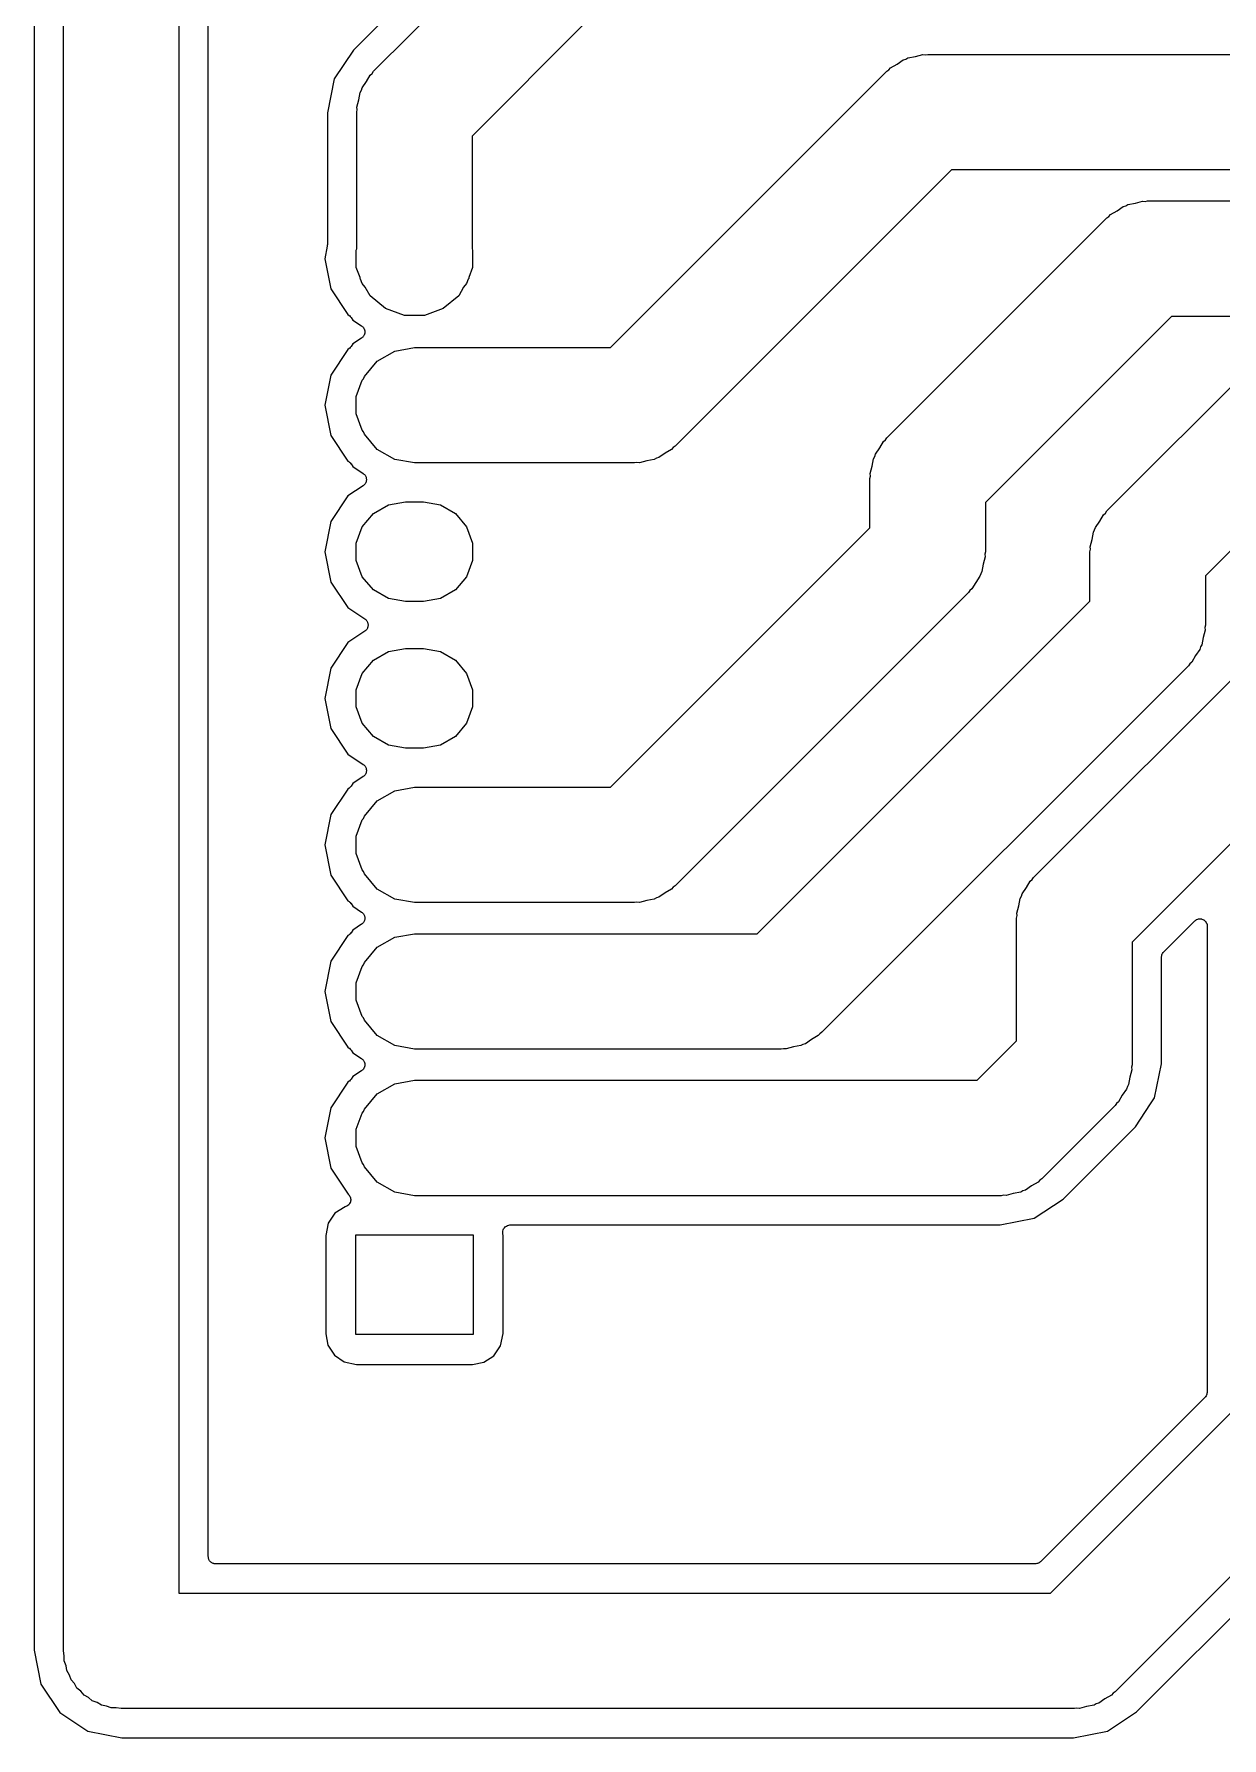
# Model space of a CAD drawing. Extents: x 21 to 222, y -147 to -29.
# Drawn here: x 103.9 to 124.48, y -106.92 to -77.39 of the extents above; entities that cross this region are included whole.
import ezdxf

# ---------------------------------------------------------------- set-up
doc = ezdxf.new("R2010")
doc.units = 0
doc.header["$MEASUREMENT"] = 0
doc.layers.add('BLACK', color=7, linetype='CONTINUOUS')

msp = doc.modelspace()

# ---------------------------------------------------------------- linework, layer by layer
at = {"layer": 'Black'}
for p, q in [((111.955, -75.1425), (109.433, -77.6648)), ((109.783, -78.0329), (112.323, -75.4929)), ((103.902, -76.2125), (103.902, -105.397)), ((104.41, -105.41), (104.41, -76.2)), ((106.41, -76.6142), (106.41, -104.41)), ((106.918, -103.775), (106.918, -76.8772)), ((113.444, -77.2), (111.49, -79.1542)), ((109.433, -77.6648), (109.099, -78.1639)), ((118.737, -77.974), (118.85, -77.9086)), ((118.85, -77.9086), (118.957, -77.8337)), ((118.957, -77.8337), (119, -77.8223)), ((119, -77.8223), (119.038, -77.8003)), ((119.038, -77.8003), (119.167, -77.7776)), ((119.167, -77.7776), (119.293, -77.7438)), ((119.293, -77.7438), (119.337, -77.7476)), ((119.337, -77.7476), (119.38, -77.74)), ((119.38, -77.74), (130.056, -77.74)), ((109.099, -78.1639), (108.982, -78.7525)), ((109.584, -78.3174), (109.659, -78.2104)), ((109.659, -78.2104), (109.724, -78.0972)), ((109.724, -78.0972), (109.758, -78.0689)), ((109.758, -78.0689), (109.783, -78.0329)), ((113.886, -82.82), (118.673, -78.0329)), ((118.673, -78.0329), (118.709, -78.0077)), ((118.709, -78.0077), (118.737, -77.974)), ((109.494, -78.6528), (109.528, -78.5266)), ((109.528, -78.5266), (109.55, -78.398)), ((109.55, -78.398), (109.572, -78.3599)), ((109.572, -78.3599), (109.584, -78.3174)), ((108.982, -78.7525), (108.982, -81.037)), ((109.49, -78.74), (109.498, -78.6967)), ((109.49, -81.1115), (109.49, -78.74)), ((109.498, -78.6967), (109.494, -78.6528)), ((111.49, -79.1542), (111.49, -81.1115)), ((119.794, -79.74), (115.007, -84.5271)), ((130.81, -79.74), (119.794, -79.74)), ((122.848, -80.3403), (122.977, -80.3176)), ((122.977, -80.3176), (123.103, -80.2838)), ((123.103, -80.2838), (123.147, -80.2876)), ((123.147, -80.2876), (123.19, -80.28)), ((123.19, -80.28), (130.81, -80.28)), ((118.673, -84.3829), (122.483, -80.5729)), ((122.483, -80.5729), (122.519, -80.5477)), ((122.519, -80.5477), (122.547, -80.514)), ((122.547, -80.514), (122.66, -80.4486)), ((122.66, -80.4486), (122.767, -80.3737)), ((122.767, -80.3737), (122.81, -80.3623)), ((122.81, -80.3623), (122.848, -80.3403)), ((108.98, -81.0617), (108.936, -81.28)), ((108.982, -81.037), (108.98, -81.0492)), ((108.98, -81.0492), (108.98, -81.0617)), ((109.483, -81.13), (109.49, -81.1115)), ((109.483, -81.43), (109.483, -81.13)), ((111.49, -81.1115), (111.497, -81.13)), ((111.497, -81.13), (111.497, -81.43)), ((108.936, -81.28), (109.04, -81.8039)), ((109.548, -81.6069), (109.483, -81.43)), ((111.497, -81.43), (111.432, -81.6069)), ((109.55, -81.622), (109.548, -81.6069)), ((109.558, -81.6353), (109.55, -81.622)), ((109.586, -81.7118), (109.558, -81.6353)), ((109.638, -81.7742), (109.586, -81.7118)), ((109.724, -81.9228), (109.638, -81.7742)), ((111.342, -81.7742), (111.256, -81.9228)), ((111.394, -81.7118), (111.342, -81.7742)), ((111.422, -81.6353), (111.394, -81.7118)), ((111.43, -81.622), (111.422, -81.6353)), ((111.432, -81.6069), (111.43, -81.622)), ((109.04, -81.8039), (109.337, -82.2481)), ((109.99, -82.146), (109.724, -81.9228)), ((111.256, -81.9228), (110.99, -82.146)), ((109.337, -82.2481), (109.359, -82.2629)), ((109.359, -82.2629), (109.361, -82.2648)), ((109.361, -82.2648), (109.364, -82.266)), ((109.364, -82.266), (109.377, -82.28)), ((109.377, -82.28), (109.391, -82.2934)), ((109.391, -82.2934), (109.392, -82.2959)), ((109.392, -82.2959), (109.394, -82.2979)), ((109.394, -82.2979), (109.425, -82.3446)), ((109.425, -82.3446), (109.575, -82.4444)), ((110.316, -82.2648), (109.99, -82.146)), ((110.664, -82.2648), (110.316, -82.2648)), ((110.99, -82.146), (110.664, -82.2648)), ((123.604, -82.28), (120.38, -85.5042)), ((130.81, -82.28), (123.604, -82.28)), ((109.575, -82.6556), (109.425, -82.7554)), ((109.575, -82.4444), (109.585, -82.454)), ((109.585, -82.646), (109.575, -82.6556)), ((109.585, -82.454), (109.596, -82.4622)), ((109.596, -82.6378), (109.585, -82.646)), ((109.596, -82.4622), (109.601, -82.4691)), ((109.601, -82.6309), (109.596, -82.6378)), ((109.601, -82.4691), (109.607, -82.4749)), ((109.607, -82.6251), (109.601, -82.6309)), ((109.607, -82.4749), (109.613, -82.4873)), ((109.613, -82.6127), (109.607, -82.6251)), ((109.613, -82.4873), (109.621, -82.4989)), ((109.621, -82.6011), (109.613, -82.6127)), ((109.621, -82.4989), (109.623, -82.507)), ((109.623, -82.593), (109.621, -82.6011)), ((109.623, -82.507), (109.626, -82.5145)), ((109.626, -82.5855), (109.623, -82.593)), ((109.626, -82.5145), (109.628, -82.5282)), ((109.628, -82.5718), (109.626, -82.5855)), ((109.628, -82.5282), (109.631, -82.5417)), ((109.631, -82.5583), (109.628, -82.5718)), ((109.631, -82.5417), (109.63, -82.55)), ((109.63, -82.55), (109.631, -82.5583)), ((109.337, -82.8519), (109.04, -83.2961)), ((109.359, -82.8371), (109.337, -82.8519)), ((109.361, -82.8352), (109.359, -82.8371)), ((109.364, -82.834), (109.361, -82.8352)), ((109.377, -82.82), (109.364, -82.834)), ((109.391, -82.8066), (109.377, -82.82)), ((109.392, -82.8041), (109.391, -82.8066)), ((109.394, -82.8021), (109.392, -82.8041)), ((109.425, -82.7554), (109.394, -82.8021)), ((109.847, -83.054), (110.148, -82.8803)), ((110.148, -82.8803), (110.49, -82.82)), ((110.49, -82.82), (113.886, -82.82)), ((109.624, -83.32), (109.847, -83.054)), ((122.483, -85.6529), (125.023, -83.1129)), ((109.04, -83.2961), (108.936, -83.82)), ((109.483, -83.67), (109.586, -83.3882)), ((109.586, -83.3882), (109.609, -83.3601)), ((109.609, -83.3601), (109.624, -83.32)), ((108.936, -83.82), (109.04, -84.3439)), ((109.483, -83.97), (109.483, -83.67)), ((109.586, -84.2518), (109.483, -83.97)), ((109.04, -84.3439), (109.337, -84.7881)), ((109.609, -84.2799), (109.586, -84.2518)), ((109.624, -84.32), (109.609, -84.2799)), ((109.847, -84.586), (109.624, -84.32)), ((118.549, -84.5604), (118.614, -84.4472)), ((118.614, -84.4472), (118.648, -84.4189)), ((118.648, -84.4189), (118.673, -84.3829)), ((110.148, -84.7597), (109.847, -84.586)), ((114.68, -84.7377), (114.642, -84.7597)), ((114.723, -84.7263), (114.68, -84.7377)), ((114.83, -84.6514), (114.723, -84.7263)), ((114.943, -84.586), (114.83, -84.6514)), ((114.971, -84.5523), (114.943, -84.586)), ((115.007, -84.5271), (114.971, -84.5523)), ((118.418, -84.8766), (118.44, -84.748)), ((118.44, -84.748), (118.462, -84.7099)), ((118.462, -84.7099), (118.474, -84.6674)), ((118.474, -84.6674), (118.549, -84.5604)), ((109.337, -84.7881), (109.359, -84.8029)), ((109.359, -84.8029), (109.361, -84.8048)), ((109.361, -84.8048), (109.364, -84.806)), ((109.364, -84.806), (109.377, -84.82)), ((109.377, -84.82), (109.391, -84.8334)), ((109.391, -84.8334), (109.392, -84.8359)), ((109.392, -84.8359), (109.394, -84.8379)), ((109.394, -84.8379), (109.425, -84.8846)), ((109.425, -84.8846), (109.603, -85.0031)), ((109.603, -85.0031), (109.613, -85.0127)), ((109.613, -85.0127), (109.624, -85.0209)), ((109.624, -85.0209), (109.629, -85.0279)), ((109.629, -85.0279), (109.635, -85.0336)), ((109.635, -85.0336), (109.641, -85.046)), ((109.641, -85.046), (109.649, -85.0576)), ((110.49, -84.82), (110.148, -84.7597)), ((114.3, -84.82), (110.49, -84.82)), ((114.343, -84.8124), (114.3, -84.82)), ((114.387, -84.8162), (114.343, -84.8124)), ((114.513, -84.7824), (114.387, -84.8162)), ((114.642, -84.7597), (114.513, -84.7824)), ((118.38, -85.09), (118.388, -85.0467)), ((118.384, -85.0028), (118.418, -84.8766)), ((118.388, -85.0467), (118.384, -85.0028)), ((126.144, -84.82), (124.19, -86.7742)), ((109.603, -85.2143), (109.337, -85.3919)), ((109.613, -85.2047), (109.603, -85.2143)), ((109.624, -85.1965), (109.613, -85.2047)), ((109.629, -85.1896), (109.624, -85.1965)), ((109.635, -85.1838), (109.629, -85.1896)), ((109.641, -85.1714), (109.635, -85.1838)), ((109.649, -85.1599), (109.641, -85.1714)), ((109.649, -85.0576), (109.651, -85.0657)), ((109.651, -85.1518), (109.649, -85.1599)), ((109.651, -85.0657), (109.654, -85.0732)), ((109.654, -85.1443), (109.651, -85.1518)), ((109.654, -85.0732), (109.656, -85.087)), ((109.656, -85.1305), (109.654, -85.1443)), ((109.656, -85.087), (109.659, -85.1004)), ((109.659, -85.117), (109.656, -85.1305)), ((109.659, -85.1004), (109.658, -85.1087)), ((109.658, -85.1087), (109.659, -85.117)), ((118.38, -85.9458), (118.38, -85.09)), ((109.337, -85.3919), (109.04, -85.8361)), ((109.779, -85.6984), (110.038, -85.5485)), ((110.038, -85.5485), (110.334, -85.4964)), ((110.334, -85.4964), (110.646, -85.4964)), ((110.646, -85.4964), (110.942, -85.5485)), ((110.942, -85.5485), (111.201, -85.6984)), ((120.38, -85.5042), (120.38, -86.36)), ((109.04, -85.8361), (108.936, -86.36)), ((109.483, -86.21), (109.586, -85.9282)), ((109.586, -85.9282), (109.779, -85.6984)), ((111.201, -85.6984), (111.394, -85.9282)), ((111.394, -85.9282), (111.497, -86.21)), ((122.284, -85.9374), (122.359, -85.8304)), ((122.359, -85.8304), (122.424, -85.7172)), ((122.424, -85.7172), (122.458, -85.6889)), ((122.458, -85.6889), (122.483, -85.6529)), ((109.483, -86.51), (109.483, -86.21)), ((111.497, -86.21), (111.497, -86.51)), ((113.886, -90.44), (118.38, -85.9458)), ((122.194, -86.2728), (122.228, -86.1466)), ((122.228, -86.1466), (122.25, -86.018)), ((122.25, -86.018), (122.272, -85.9799)), ((122.272, -85.9799), (122.284, -85.9374)), ((108.936, -86.36), (109.04, -86.8839)), ((109.586, -86.7918), (109.483, -86.51)), ((111.497, -86.51), (111.394, -86.7918)), ((120.376, -86.4472), (120.342, -86.5734)), ((120.38, -86.36), (120.372, -86.4033)), ((120.372, -86.4033), (120.376, -86.4472)), ((122.19, -86.36), (122.198, -86.3167)), ((122.19, -87.2158), (122.19, -86.36)), ((122.198, -86.3167), (122.194, -86.2728)), ((109.779, -87.0216), (109.586, -86.7918)), ((111.394, -86.7918), (111.201, -87.0216)), ((120.286, -86.7826), (120.211, -86.8896)), ((120.298, -86.7401), (120.286, -86.7826)), ((120.32, -86.702), (120.298, -86.7401)), ((120.342, -86.5734), (120.32, -86.702)), ((124.19, -86.7742), (124.19, -87.63)), ((109.04, -86.8839), (109.337, -87.3281)), ((110.038, -87.1715), (109.779, -87.0216)), ((111.201, -87.0216), (110.942, -87.1715)), ((120.087, -87.0671), (115.007, -92.1471)), ((120.112, -87.0311), (120.087, -87.0671)), ((120.146, -87.0028), (120.112, -87.0311)), ((120.211, -86.8896), (120.146, -87.0028)), ((121.213, -92.0029), (126.293, -86.9229)), ((109.337, -87.3281), (109.631, -87.5244)), ((110.334, -87.2236), (110.038, -87.1715)), ((110.646, -87.2236), (110.334, -87.2236)), ((110.942, -87.1715), (110.646, -87.2236)), ((116.426, -92.98), (122.19, -87.2158)), ((109.631, -87.5244), (109.641, -87.534)), ((109.641, -87.534), (109.652, -87.5422)), ((109.652, -87.5422), (109.657, -87.5491)), ((109.657, -87.5491), (109.663, -87.5549)), ((109.663, -87.7051), (109.657, -87.7109)), ((109.663, -87.5549), (109.669, -87.5673)), ((109.669, -87.6927), (109.663, -87.7051)), ((109.669, -87.5673), (109.677, -87.5789)), ((109.677, -87.6811), (109.669, -87.6927)), ((109.677, -87.5789), (109.679, -87.587)), ((109.679, -87.673), (109.677, -87.6811)), ((109.679, -87.587), (109.682, -87.5945)), ((109.682, -87.6655), (109.679, -87.673)), ((109.682, -87.5945), (109.684, -87.6082)), ((109.684, -87.6518), (109.682, -87.6655)), ((109.684, -87.6082), (109.687, -87.6217)), ((109.687, -87.6383), (109.684, -87.6518)), ((109.687, -87.6217), (109.686, -87.63)), ((109.686, -87.63), (109.687, -87.6383)), ((124.19, -87.63), (124.182, -87.6733)), ((124.182, -87.6733), (124.186, -87.7172)), ((109.337, -87.9319), (109.04, -88.3761)), ((109.631, -87.7356), (109.337, -87.9319)), ((109.641, -87.726), (109.631, -87.7356)), ((109.652, -87.7178), (109.641, -87.726)), ((109.657, -87.7109), (109.652, -87.7178)), ((124.13, -87.972), (124.108, -88.0101)), ((124.152, -87.8434), (124.13, -87.972)), ((124.186, -87.7172), (124.152, -87.8434)), ((109.586, -88.4682), (109.779, -88.2384)), ((109.779, -88.2384), (110.038, -88.0885)), ((110.038, -88.0885), (110.334, -88.0364)), ((110.334, -88.0364), (110.646, -88.0364)), ((110.646, -88.0364), (110.942, -88.0885)), ((110.942, -88.0885), (111.201, -88.2384)), ((111.201, -88.2384), (111.394, -88.4682)), ((123.956, -88.2728), (123.922, -88.3011)), ((124.021, -88.1596), (123.956, -88.2728)), ((124.096, -88.0526), (124.021, -88.1596)), ((124.108, -88.0101), (124.096, -88.0526)), ((109.04, -88.3761), (108.936, -88.9)), ((109.483, -88.75), (109.586, -88.4682)), ((111.394, -88.4682), (111.497, -88.75)), ((123.897, -88.3371), (117.547, -94.6871)), ((127.707, -88.3371), (122.92, -93.1242)), ((123.922, -88.3011), (123.897, -88.3371)), ((109.483, -89.05), (109.483, -88.75)), ((111.497, -88.75), (111.497, -89.05)), ((108.936, -88.9), (109.04, -89.4239)), ((109.586, -89.3318), (109.483, -89.05)), ((111.497, -89.05), (111.394, -89.3318)), ((109.04, -89.4239), (109.337, -89.8681)), ((109.779, -89.5616), (109.586, -89.3318)), ((111.394, -89.3318), (111.201, -89.5616)), ((110.038, -89.7115), (109.779, -89.5616)), ((110.334, -89.7636), (110.038, -89.7115)), ((110.646, -89.7636), (110.334, -89.7636)), ((110.942, -89.7115), (110.646, -89.7636)), ((111.201, -89.5616), (110.942, -89.7115)), ((109.337, -89.8681), (109.603, -90.0457)), ((109.603, -90.0457), (109.613, -90.0553)), ((109.613, -90.0553), (109.624, -90.0635)), ((109.624, -90.0635), (109.629, -90.0704)), ((109.603, -90.2569), (109.425, -90.3754)), ((109.613, -90.2473), (109.603, -90.2569)), ((109.624, -90.2391), (109.613, -90.2473)), ((109.629, -90.2321), (109.624, -90.2391)), ((109.629, -90.0704), (109.635, -90.0762)), ((109.635, -90.2264), (109.629, -90.2321)), ((109.635, -90.0762), (109.641, -90.0886)), ((109.641, -90.2139), (109.635, -90.2264)), ((109.641, -90.0886), (109.649, -90.1001)), ((109.649, -90.2024), (109.641, -90.2139)), ((109.649, -90.1001), (109.651, -90.1082)), ((109.651, -90.1943), (109.649, -90.2024)), ((109.651, -90.1082), (109.654, -90.1157)), ((109.654, -90.1868), (109.651, -90.1943)), ((109.654, -90.1157), (109.656, -90.1295)), ((109.656, -90.173), (109.654, -90.1868)), ((109.656, -90.1295), (109.659, -90.143)), ((109.659, -90.1596), (109.656, -90.173)), ((109.659, -90.143), (109.658, -90.1513)), ((109.658, -90.1513), (109.659, -90.1596)), ((109.337, -90.4719), (109.04, -90.9161)), ((109.359, -90.4571), (109.337, -90.4719)), ((109.361, -90.4552), (109.359, -90.4571)), ((109.364, -90.454), (109.361, -90.4552)), ((109.377, -90.44), (109.364, -90.454)), ((109.391, -90.4266), (109.377, -90.44)), ((109.392, -90.4241), (109.391, -90.4266)), ((109.394, -90.4221), (109.392, -90.4241)), ((109.425, -90.3754), (109.394, -90.4221)), ((109.847, -90.674), (110.148, -90.5003)), ((110.148, -90.5003), (110.49, -90.44)), ((110.49, -90.44), (113.886, -90.44)), ((109.04, -90.9161), (108.936, -91.44)), ((109.609, -90.9801), (109.624, -90.94)), ((109.624, -90.94), (109.847, -90.674)), ((109.483, -91.29), (109.586, -91.0082)), ((109.586, -91.0082), (109.609, -90.9801)), ((108.936, -91.44), (109.04, -91.9639)), ((109.483, -91.59), (109.483, -91.29)), ((109.586, -91.8718), (109.483, -91.59)), ((109.04, -91.9639), (109.337, -92.4081)), ((109.609, -91.8999), (109.586, -91.8718)), ((109.624, -91.94), (109.609, -91.8999)), ((109.847, -92.206), (109.624, -91.94)), ((121.089, -92.1804), (121.154, -92.0672)), ((121.154, -92.0672), (121.188, -92.0389)), ((121.188, -92.0389), (121.213, -92.0029)), ((109.337, -92.4081), (109.359, -92.4229)), ((109.359, -92.4229), (109.361, -92.4248)), ((109.361, -92.4248), (109.364, -92.426)), ((109.364, -92.426), (109.377, -92.44)), ((110.148, -92.3797), (109.847, -92.206)), ((110.49, -92.44), (110.148, -92.3797)), ((114.513, -92.4024), (114.387, -92.4362)), ((114.642, -92.3797), (114.513, -92.4024)), ((114.68, -92.3577), (114.642, -92.3797)), ((114.723, -92.3463), (114.68, -92.3577)), ((114.83, -92.2714), (114.723, -92.3463)), ((114.943, -92.206), (114.83, -92.2714)), ((114.971, -92.1723), (114.943, -92.206)), ((115.007, -92.1471), (114.971, -92.1723)), ((120.958, -92.4966), (120.98, -92.368)), ((120.98, -92.368), (121.002, -92.3299)), ((121.002, -92.3299), (121.014, -92.2874)), ((121.014, -92.2874), (121.089, -92.1804)), ((109.377, -92.44), (109.391, -92.4534)), ((109.391, -92.4534), (109.392, -92.4559)), ((109.392, -92.4559), (109.394, -92.4579)), ((109.394, -92.4579), (109.425, -92.5046)), ((109.425, -92.5046), (109.575, -92.6044)), ((109.575, -92.6044), (109.585, -92.614)), ((109.585, -92.614), (109.596, -92.6222)), ((109.596, -92.6222), (109.601, -92.6291)), ((109.601, -92.6291), (109.607, -92.6349)), ((109.607, -92.6349), (109.613, -92.6473)), ((109.613, -92.6473), (109.621, -92.6589)), ((109.621, -92.6589), (109.623, -92.667)), ((109.623, -92.667), (109.626, -92.6745)), ((109.626, -92.6745), (109.628, -92.6882)), ((109.628, -92.6882), (109.631, -92.7017)), ((109.631, -92.7183), (109.628, -92.7318)), ((109.631, -92.7017), (109.63, -92.71)), ((109.63, -92.71), (109.631, -92.7183)), ((114.3, -92.44), (110.49, -92.44)), ((114.343, -92.4324), (114.3, -92.44)), ((114.387, -92.4362), (114.343, -92.4324)), ((120.92, -92.71), (120.928, -92.6667)), ((120.92, -94.8358), (120.92, -92.71)), ((120.924, -92.6228), (120.958, -92.4966)), ((120.928, -92.6667), (120.924, -92.6228)), ((124.057, -92.7278), (124.073, -92.7222)), ((124.073, -92.7222), (124.079, -92.7222)), ((124.079, -92.7222), (124.084, -92.7207)), ((124.084, -92.7207), (124.1, -92.7222)), ((124.1, -92.7222), (124.117, -92.7222)), ((124.117, -92.7222), (124.122, -92.7241)), ((124.122, -92.7241), (124.128, -92.7246)), ((124.128, -92.7246), (124.143, -92.7316)), ((109.337, -93.0119), (109.04, -93.4561)), ((109.359, -92.9971), (109.337, -93.0119)), ((109.361, -92.9952), (109.359, -92.9971)), ((109.364, -92.994), (109.361, -92.9952)), ((109.377, -92.98), (109.364, -92.994)), ((109.391, -92.9666), (109.377, -92.98)), ((109.392, -92.9641), (109.391, -92.9666)), ((109.394, -92.9621), (109.392, -92.9641)), ((109.425, -92.9154), (109.394, -92.9621)), ((109.575, -92.8156), (109.425, -92.9154)), ((109.585, -92.806), (109.575, -92.8156)), ((109.596, -92.7978), (109.585, -92.806)), ((109.601, -92.7909), (109.596, -92.7978)), ((109.607, -92.7851), (109.601, -92.7909)), ((109.613, -92.7727), (109.607, -92.7851)), ((109.621, -92.7611), (109.613, -92.7727)), ((109.623, -92.753), (109.621, -92.7611)), ((109.626, -92.7455), (109.623, -92.753)), ((109.628, -92.7318), (109.626, -92.7455)), ((110.148, -93.0403), (110.49, -92.98)), ((110.49, -92.98), (116.426, -92.98)), ((123.465, -93.2974), (124.005, -92.7574)), ((124.005, -92.7574), (124.019, -92.7479)), ((124.019, -92.7479), (124.031, -92.7373)), ((124.031, -92.7373), (124.037, -92.7353)), ((124.037, -92.7353), (124.041, -92.7321)), ((124.041, -92.7321), (124.057, -92.7278)), ((124.143, -92.7316), (124.158, -92.7373)), ((124.158, -92.7373), (124.163, -92.7408)), ((124.163, -92.7408), (124.168, -92.7432)), ((124.168, -92.7432), (124.18, -92.7549)), ((124.18, -92.7549), (124.192, -92.7656)), ((124.192, -92.7656), (124.195, -92.7704)), ((124.195, -92.7704), (124.199, -92.7744)), ((124.199, -92.7744), (124.206, -92.7894)), ((124.206, -92.7894), (124.214, -92.8038)), ((124.214, -92.8038), (124.215, -92.8093)), ((124.215, -92.8093), (124.218, -92.8144)), ((124.218, -92.8144), (124.219, -92.8309)), ((124.219, -92.8309), (124.222, -92.8472)), ((124.222, -92.8472), (124.222, -100.923)), ((109.624, -93.48), (109.847, -93.214)), ((109.847, -93.214), (110.148, -93.0403)), ((122.92, -93.1242), (122.92, -95.25)), ((123.449, -93.32), (123.458, -93.3056)), ((123.458, -93.3056), (123.462, -93.302)), ((123.462, -93.302), (123.465, -93.2974)), ((109.04, -93.4561), (108.936, -93.98)), ((109.483, -93.83), (109.586, -93.5482)), ((109.586, -93.5482), (109.609, -93.5201)), ((109.609, -93.5201), (109.624, -93.48)), ((123.428, -93.3762), (123.433, -93.3601)), ((123.429, -93.3817), (123.428, -93.3762)), ((123.428, -93.3872), (123.429, -93.3817)), ((123.428, -95.2375), (123.428, -93.3872)), ((123.433, -93.3601), (123.436, -93.3438)), ((123.436, -93.3438), (123.438, -93.339)), ((123.438, -93.339), (123.44, -93.3336)), ((123.44, -93.3336), (123.449, -93.32)), ((109.483, -94.13), (109.483, -93.83)), ((108.936, -93.98), (109.04, -94.5039)), ((109.586, -94.4118), (109.483, -94.13)), ((109.609, -94.4399), (109.586, -94.4118)), ((109.624, -94.48), (109.609, -94.4399)), ((109.847, -94.746), (109.624, -94.48)), ((109.04, -94.5039), (109.337, -94.9481)), ((110.148, -94.9197), (109.847, -94.746)), ((117.483, -94.746), (117.37, -94.8114)), ((117.511, -94.7123), (117.483, -94.746)), ((117.547, -94.6871), (117.511, -94.7123)), ((109.337, -94.9481), (109.359, -94.9629)), ((109.359, -94.9629), (109.361, -94.9648)), ((109.361, -94.9648), (109.364, -94.966)), ((109.364, -94.966), (109.377, -94.98)), ((109.377, -94.98), (109.391, -94.9934)), ((109.391, -94.9934), (109.392, -94.9959)), ((109.392, -94.9959), (109.394, -94.9979)), ((109.394, -94.9979), (109.425, -95.0446)), ((109.425, -95.0446), (109.575, -95.1444)), ((110.49, -94.98), (110.148, -94.9197)), ((116.84, -94.98), (110.49, -94.98)), ((116.883, -94.9724), (116.84, -94.98)), ((116.927, -94.9762), (116.883, -94.9724)), ((117.053, -94.9424), (116.927, -94.9762)), ((117.182, -94.9197), (117.053, -94.9424)), ((117.22, -94.8977), (117.182, -94.9197)), ((117.263, -94.8863), (117.22, -94.8977)), ((117.37, -94.8114), (117.263, -94.8863)), ((120.236, -95.52), (120.92, -94.8358)), ((109.575, -95.3556), (109.425, -95.4554)), ((109.575, -95.1444), (109.585, -95.154)), ((109.585, -95.346), (109.575, -95.3556)), ((109.585, -95.154), (109.596, -95.1622)), ((109.596, -95.3378), (109.585, -95.346)), ((109.596, -95.1622), (109.601, -95.1691)), ((109.601, -95.3309), (109.596, -95.3378)), ((109.601, -95.1691), (109.607, -95.1749)), ((109.607, -95.3251), (109.601, -95.3309)), ((109.607, -95.1749), (109.613, -95.1873)), ((109.613, -95.3127), (109.607, -95.3251)), ((109.613, -95.1873), (109.621, -95.1989)), ((109.621, -95.3011), (109.613, -95.3127)), ((109.621, -95.1989), (109.623, -95.207)), ((109.623, -95.293), (109.621, -95.3011)), ((109.623, -95.207), (109.626, -95.2145)), ((109.626, -95.2855), (109.623, -95.293)), ((109.626, -95.2145), (109.628, -95.2282)), ((109.628, -95.2718), (109.626, -95.2855)), ((109.628, -95.2282), (109.631, -95.2417)), ((109.631, -95.2583), (109.628, -95.2718)), ((109.631, -95.2417), (109.63, -95.25)), ((109.63, -95.25), (109.631, -95.2583)), ((122.916, -95.3372), (122.882, -95.4634)), ((122.92, -95.25), (122.912, -95.2933)), ((122.912, -95.2933), (122.916, -95.3372)), ((123.311, -95.8261), (123.428, -95.2375)), ((109.337, -95.5519), (109.04, -95.9961)), ((109.359, -95.5371), (109.337, -95.5519)), ((109.361, -95.5352), (109.359, -95.5371)), ((109.364, -95.534), (109.361, -95.5352)), ((109.377, -95.52), (109.364, -95.534)), ((109.391, -95.5066), (109.377, -95.52)), ((109.392, -95.5041), (109.391, -95.5066)), ((109.394, -95.5021), (109.392, -95.5041)), ((109.425, -95.4554), (109.394, -95.5021)), ((109.847, -95.754), (110.148, -95.5803)), ((110.148, -95.5803), (110.49, -95.52)), ((110.49, -95.52), (120.236, -95.52)), ((122.826, -95.6726), (122.751, -95.7796)), ((122.838, -95.6301), (122.826, -95.6726)), ((122.86, -95.592), (122.838, -95.6301)), ((122.882, -95.4634), (122.86, -95.592)), ((109.624, -96.02), (109.847, -95.754)), ((122.627, -95.9571), (121.357, -97.2271)), ((122.652, -95.9211), (122.627, -95.9571)), ((122.686, -95.8928), (122.652, -95.9211)), ((122.751, -95.7796), (122.686, -95.8928)), ((122.977, -96.3252), (123.242, -95.929)), ((123.242, -95.929), (123.311, -95.8261)), ((109.04, -95.9961), (108.936, -96.52)), ((109.483, -96.37), (109.586, -96.0882)), ((109.586, -96.0882), (109.609, -96.0601)), ((109.609, -96.0601), (109.624, -96.02)), ((108.936, -96.52), (109.04, -97.0439)), ((109.483, -96.67), (109.483, -96.37)), ((121.725, -97.5775), (122.977, -96.3252)), ((109.586, -96.9518), (109.483, -96.67)), ((109.04, -97.0439), (109.341, -97.4935)), ((109.609, -96.9799), (109.586, -96.9518)), ((109.624, -97.02), (109.609, -96.9799)), ((109.847, -97.286), (109.624, -97.02)), ((110.148, -97.4597), (109.847, -97.286)), ((121.03, -97.4377), (120.992, -97.4597)), ((121.073, -97.4263), (121.03, -97.4377)), ((121.18, -97.3514), (121.073, -97.4263)), ((121.293, -97.286), (121.18, -97.3514)), ((121.321, -97.2523), (121.293, -97.286)), ((121.357, -97.2271), (121.321, -97.2523)), ((109.289, -97.712), (109.113, -97.8252)), ((109.3, -97.708), (109.289, -97.712)), ((109.316, -97.7031), (109.3, -97.708)), ((109.32, -97.7002), (109.316, -97.7031)), ((109.325, -97.6985), (109.32, -97.7002)), ((109.338, -97.6873), (109.325, -97.6985)), ((109.352, -97.6771), (109.338, -97.6873)), ((109.341, -97.4935), (109.343, -97.4956)), ((109.343, -97.4956), (109.356, -97.5065)), ((109.354, -97.673), (109.352, -97.6771)), ((109.358, -97.6698), (109.354, -97.673)), ((109.356, -97.5065), (109.359, -97.5107)), ((109.367, -97.6547), (109.358, -97.6698)), ((109.359, -97.5107), (109.362, -97.5141)), ((109.362, -97.5141), (109.37, -97.5296)), ((109.376, -97.6404), (109.367, -97.6547)), ((109.37, -97.5296), (109.379, -97.5444)), ((109.377, -97.6356), (109.376, -97.6404)), ((109.38, -97.6313), (109.377, -97.6356)), ((109.379, -97.5444), (109.38, -97.5493)), ((109.38, -97.5493), (109.382, -97.5537)), ((109.383, -97.6143), (109.38, -97.6313)), ((109.382, -97.5537), (109.384, -97.5708)), ((109.387, -97.5975), (109.383, -97.6143)), ((109.384, -97.5708), (109.387, -97.5878)), ((109.387, -97.5878), (109.386, -97.5926)), ((109.386, -97.5926), (109.387, -97.5975)), ((110.49, -97.52), (110.148, -97.4597)), ((120.65, -97.52), (110.49, -97.52)), ((120.693, -97.5124), (120.65, -97.52)), ((120.737, -97.5162), (120.693, -97.5124)), ((120.863, -97.4824), (120.737, -97.5162)), ((120.992, -97.4597), (120.863, -97.4824)), ((121.226, -97.9109), (121.725, -97.5775)), ((108.997, -97.9949), (108.954, -98.2091)), ((109.113, -97.8252), (108.997, -97.9949)), ((112.083, -98.047), (112.101, -98.0362)), ((112.101, -98.0362), (112.102, -98.036)), ((112.102, -98.0357), (112.123, -98.032)), ((112.102, -98.036), (112.102, -98.0357)), ((112.123, -98.032), (112.144, -98.028)), ((112.144, -98.028), (112.145, -98.0281)), ((112.145, -98.0281), (112.146, -98.028)), ((112.146, -98.028), (120.637, -98.028)), ((120.637, -98.028), (121.226, -97.9109)), ((108.954, -98.2091), (108.954, -99.9118)), ((109.474, -99.9236), (109.474, -98.1964)), ((109.474, -98.1964), (111.506, -98.1964)), ((111.506, -98.1964), (111.506, -99.9236)), ((112.02, -98.1344), (112.021, -98.1337)), ((112.021, -98.1557), (112.02, -98.1344)), ((112.021, -98.1329), (112.028, -98.1129)), ((112.021, -98.1337), (112.021, -98.1329)), ((112.021, -98.1771), (112.021, -98.1557)), ((112.021, -98.1777), (112.021, -98.1771)), ((112.021, -98.1785), (112.021, -98.1777)), ((112.026, -98.2082), (112.021, -98.1785)), ((112.026, -99.9109), (112.026, -98.2082)), ((112.028, -98.1129), (112.035, -98.0928)), ((112.035, -98.0922), (112.036, -98.0915)), ((112.035, -98.0928), (112.035, -98.0922)), ((112.036, -98.0915), (112.049, -98.0752)), ((112.049, -98.0752), (112.063, -98.0587)), ((112.063, -98.0587), (112.064, -98.0583)), ((112.064, -98.0577), (112.083, -98.047)), ((112.064, -98.0583), (112.064, -98.0577)), ((108.954, -99.9118), (108.991, -100.111)), ((111.506, -99.9236), (109.474, -99.9236)), ((111.983, -100.125), (112.026, -99.9109)), ((108.991, -100.111), (109.103, -100.285)), ((109.103, -100.285), (109.273, -100.401)), ((109.273, -100.401), (109.487, -100.444)), ((111.693, -100.407), (111.867, -100.295)), ((111.867, -100.295), (111.983, -100.125)), ((109.487, -100.444), (111.494, -100.444)), ((111.494, -100.444), (111.693, -100.407)), ((124.201, -100.99), (124.192, -101.004)), ((124.21, -100.976), (124.201, -100.99)), ((124.212, -100.971), (124.21, -100.976)), ((124.214, -100.966), (124.212, -100.971)), ((124.217, -100.95), (124.214, -100.966)), ((124.222, -100.934), (124.217, -100.95)), ((124.222, -100.923), (124.221, -100.928)), ((124.221, -100.928), (124.222, -100.934)), ((124.185, -101.013), (121.333, -103.865)), ((121.506, -104.41), (124.73, -101.186)), ((124.188, -101.008), (124.185, -101.013)), ((124.192, -101.004), (124.188, -101.008)), ((126.437, -102.307), (122.627, -106.117)), ((122.995, -106.467), (126.787, -102.675)), ((106.92, -103.786), (106.918, -103.775)), ((106.92, -103.797), (106.92, -103.786)), ((106.924, -103.807), (106.92, -103.797)), ((106.926, -103.818), (106.924, -103.807)), ((106.931, -103.828), (106.926, -103.818)), ((106.935, -103.838), (106.931, -103.828)), ((106.942, -103.847), (106.935, -103.838)), ((106.948, -103.857), (106.942, -103.847)), ((106.956, -103.864), (106.948, -103.857)), ((106.963, -103.872), (106.956, -103.864)), ((106.973, -103.878), (106.963, -103.872)), ((106.981, -103.885), (106.973, -103.878)), ((106.992, -103.889), (106.981, -103.885)), ((107.002, -103.894), (106.992, -103.889)), ((107.013, -103.896), (107.002, -103.894)), ((107.023, -103.9), (107.013, -103.896)), ((107.034, -103.9), (107.023, -103.9)), ((107.045, -103.902), (107.034, -103.9)), ((121.243, -103.902), (107.045, -103.902)), ((121.248, -103.901), (121.243, -103.902)), ((121.254, -103.902), (121.248, -103.901)), ((121.27, -103.897), (121.254, -103.902)), ((121.286, -103.894), (121.27, -103.897)), ((121.291, -103.892), (121.286, -103.894)), ((121.296, -103.89), (121.291, -103.892)), ((121.31, -103.881), (121.296, -103.89)), ((121.324, -103.872), (121.31, -103.881)), ((121.328, -103.868), (121.324, -103.872)), ((121.333, -103.865), (121.328, -103.868)), ((106.41, -104.41), (121.506, -104.41)), ((103.902, -105.397), (104.019, -105.986)), ((104.425, -105.496), (104.41, -105.41)), ((104.425, -105.584), (104.425, -105.496)), ((104.455, -105.666), (104.425, -105.584)), ((104.47, -105.752), (104.455, -105.666)), ((104.019, -105.986), (104.345, -106.475)), ((104.514, -105.828), (104.47, -105.752)), ((104.544, -105.91), (104.514, -105.828)), ((104.6, -105.977), (104.544, -105.91)), ((104.644, -106.053), (104.6, -105.977)), ((104.711, -106.109), (104.644, -106.053)), ((104.767, -106.176), (104.711, -106.109)), ((104.843, -106.22), (104.767, -106.176)), ((104.91, -106.276), (104.843, -106.22)), ((104.992, -106.306), (104.91, -106.276)), ((105.068, -106.35), (104.992, -106.306)), ((122.45, -106.241), (122.343, -106.316)), ((122.563, -106.176), (122.45, -106.241)), ((122.591, -106.142), (122.563, -106.176)), ((122.627, -106.117), (122.591, -106.142)), ((104.345, -106.475), (104.834, -106.801)), ((105.154, -106.365), (105.068, -106.35)), ((105.236, -106.395), (105.154, -106.365)), ((105.324, -106.395), (105.236, -106.395)), ((105.41, -106.41), (105.324, -106.395)), ((121.92, -106.41), (105.41, -106.41)), ((121.963, -106.402), (121.92, -106.41)), ((122.007, -106.406), (121.963, -106.402)), ((122.133, -106.372), (122.007, -106.406)), ((122.262, -106.35), (122.133, -106.372)), ((122.3, -106.328), (122.262, -106.35)), ((122.343, -106.316), (122.3, -106.328)), ((122.496, -106.801), (122.995, -106.467)), ((104.834, -106.801), (105.423, -106.918)), ((121.907, -106.918), (122.496, -106.801)), ((105.423, -106.918), (121.907, -106.918))]:
    msp.add_line(p, q, dxfattribs=at)

doc.saveas('drawing.dxf')
